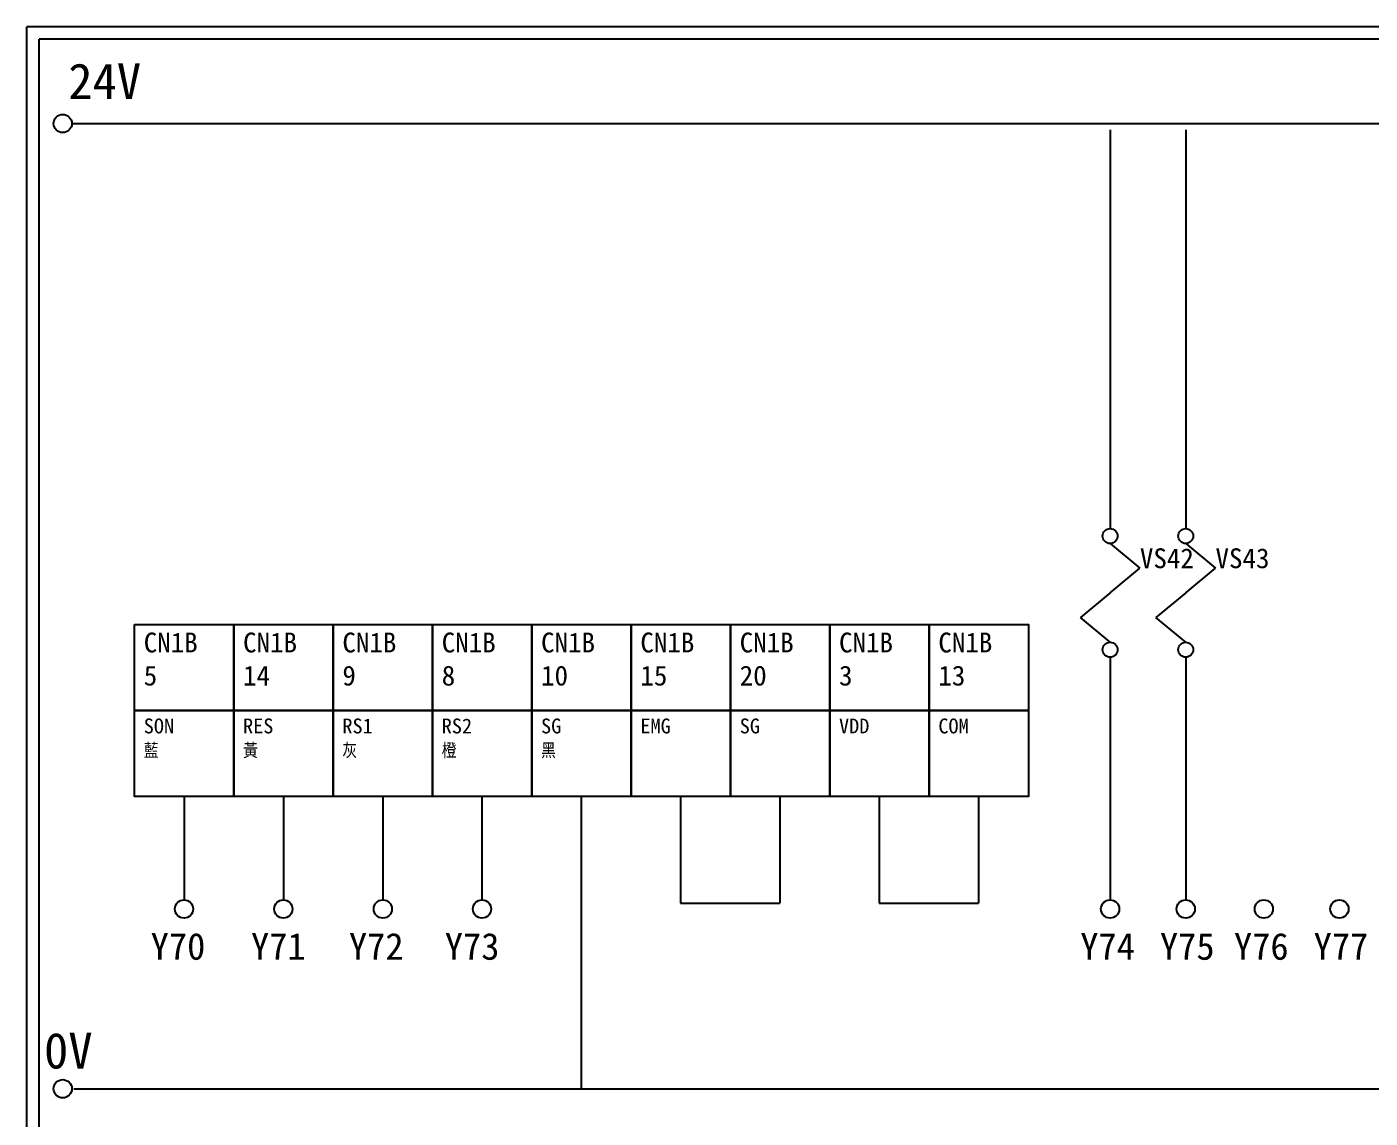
# Model space of a CAD drawing. Extents: x 926 to 1213, y -211 to -7.
# Drawn here: x 925.7 to 1061.1, y -117.2 to -7.2 of the extents above; entities that cross this region are included whole.
import ezdxf

# ---------------------------------------------------------------- set-up
doc = ezdxf.new("R2010")
doc.units = 0
doc.layers.get('0').update_dxf_attribs({"linetype": 'CONTINUOUS'})
doc.layers.add('圖框層', color=7, linetype='CONTINUOUS')
doc.layers.add('標尺寸層', color=3, linetype='CONTINUOUS')
doc.styles.add('STSL', font='KAIU.TTF')

msp = doc.modelspace()

# ---------------------------------------------------------------- linework, layer by layer
for p, q in [((941.58, -84.81), (941.58, -95.22)), ((961.62, -84.81), (961.62, -95.22)), ((971.61, -84.81), (971.61, -95.22)), ((981.62, -84.81), (981.62, -114.26))]:
    msp.add_line(p, q)
for points in [[(936.58, -67.49), (946.59, -67.49), (946.59, -76.15), (936.58, -76.15)], [(946.59, -67.49), (956.6, -67.49), (956.6, -76.15), (946.59, -76.15)], [(956.6, -67.49), (966.61, -67.49), (966.61, -76.15), (956.6, -76.15)], [(966.61, -67.49), (976.62, -67.49), (976.62, -76.15), (966.61, -76.15)], [(976.62, -67.49), (986.63, -67.49), (986.63, -76.15), (976.62, -76.15)], [(986.63, -67.49), (996.64, -67.49), (996.64, -76.15), (986.63, -76.15)], [(996.64, -67.49), (1006.65, -67.49), (1006.65, -76.15), (996.64, -76.15)], [(1006.65, -67.49), (1016.66, -67.49), (1016.66, -76.15), (1006.65, -76.15)], [(1016.66, -67.49), (1026.67, -67.49), (1026.67, -76.15), (1016.66, -76.15)], [(936.58, -76.15), (946.59, -76.15), (946.59, -84.81), (936.58, -84.81)], [(946.59, -76.15), (956.6, -76.15), (956.6, -84.81), (946.59, -84.81)], [(956.6, -76.15), (966.61, -76.15), (966.61, -84.81), (956.6, -84.81)], [(966.61, -76.15), (976.62, -76.15), (976.62, -84.81), (966.61, -84.81)], [(976.62, -76.15), (986.63, -76.15), (986.63, -84.81), (976.62, -84.81)], [(986.63, -76.15), (996.64, -76.15), (996.64, -84.81), (986.63, -84.81)], [(996.64, -76.15), (1006.65, -76.15), (1006.65, -84.81), (996.64, -84.81)], [(1006.65, -76.15), (1016.66, -76.15), (1016.66, -84.81), (1006.65, -84.81)], [(1016.66, -76.15), (1026.67, -76.15), (1026.67, -84.81), (1016.66, -84.81)]]:
    msp.add_lwpolyline(points, close=True)
at = {"layer": '圖框層', "color": 7}
for p, q in [((1212.74, -7.25), (925.74, -7.25)), ((925.74, -211.22), (925.74, -7.25)), ((1211.49, -8.5), (926.99, -8.5)), ((926.99, -209.97), (926.99, -8.5))]:
    msp.add_line(p, q, dxfattribs=at)
at = {"layer": '標尺寸層', "color": 7}
for p, q in [((930.28, -16.99), (1207.88, -16.99)), ((1034.91, -17.61), (1034.91, -57.8)), ((1042.53, -17.61), (1042.53, -57.8)), ((1034.91, -59.31), (1037.91, -61.8)), ((1042.53, -59.31), (1045.53, -61.8)), ((1034.91, -64.29), (1037.91, -61.8)), ((1042.53, -64.29), (1045.53, -61.8)), ((1034.91, -64.29), (1031.91, -66.77)), ((1042.53, -64.29), (1039.53, -66.77)), ((1034.91, -69.26), (1031.91, -66.77)), ((1042.53, -69.26), (1039.53, -66.77)), ((1034.91, -70.77), (1034.91, -95.22)), ((1042.53, -70.77), (1042.53, -95.22)), ((930.49, -114.26), (1208.36, -114.26))]:
    msp.add_line(p, q, dxfattribs=at)
at = {"layer": '標尺寸層'}
for p, q in [((951.59, -84.81), (951.59, -95.22)), ((991.63, -84.81), (991.63, -95.57)), ((1001.64, -84.81), (1001.64, -95.57)), ((1011.65, -84.81), (1011.65, -95.57)), ((1021.66, -84.81), (1021.66, -95.57)), ((991.63, -95.57), (1001.64, -95.57)), ((1011.65, -95.57), (1021.66, -95.57))]:
    msp.add_line(p, q, dxfattribs=at)
at = {"layer": '標尺寸層', "color": 7}
for centre, radius in [((929.36, -16.99), 0.92), ((1034.91, -58.56), 0.751), ((1042.53, -58.56), 0.751), ((1034.91, -70.02), 0.751), ((1042.53, -70.02), 0.751), ((941.58, -96.14), 0.92), ((951.59, -96.14), 0.92), ((961.62, -96.14), 0.92), ((971.61, -96.14), 0.92), ((1034.91, -96.14), 0.92), ((1042.53, -96.14), 0.92), ((1050.4, -96.14), 0.92), ((1058.02, -96.14), 0.92), ((929.36, -114.26), 0.92)]:
    msp.add_circle(centre, radius, dxfattribs=at)

# ---------------------------------------------------------------- texts
at = {"width": 8.2913, "attachment_point": 1}
for s, insert, char_height in [('CN1B\\P5', (937.52, -68.29), 2), ('CN1B\\P14', (947.53, -68.29), 2), ('CN1B\\P9', (957.54, -68.29), 2), ('CN1B\\P8', (967.55, -68.29), 2), ('CN1B\\P10', (977.56, -68.29), 2), ('CN1B\\P15', (987.57, -68.29), 2), ('CN1B\\P20', (997.58, -68.29), 2), ('CN1B\\P3', (1007.59, -68.29), 2), ('CN1B\\P13', (1017.6, -68.29), 2), ('SON\\P{\\Fromanc,chineset|c136;藍}', (937.52, -76.95), 1.5), ('RES\\P{\\Fromanc,chineset|c136;黃}', (947.53, -76.95), 1.5), ('RS1\\P{\\Fromanc,chineset|c136;灰}', (957.54, -76.95), 1.5), ('RS2\\P{\\Fromanc,chineset|c136;橙}', (967.55, -76.95), 1.5), ('SG\\P{\\Fromanc,chineset|c136;黑}', (977.56, -76.95), 1.5), ('EMG', (987.57, -76.95), 1.5), ('SG', (997.58, -76.95), 1.5), ('VDD', (1007.59, -76.95), 1.5), ('COM', (1017.6, -76.95), 1.5)]:
    msp.add_mtext(s, dxfattribs=dict(at, insert=insert, char_height=char_height))
at = {"layer": '圖框層', "color": 4, "style": 'STSL'}
for s, height, p in [('24V', 3.6, (929.91, -14.53)), ('VS42', 2, (1037.91, -61.8)), ('VS43', 2, (1045.53, -61.8)), ('Y70', 2.7, (938.22, -101.26)), ('Y71', 2.7, (948.33, -101.26)), ('Y72', 2.7, (958.2, -101.26)), ('Y73', 2.7, (967.86, -101.26)), ('Y74', 2.7, (1031.9, -101.26)), ('Y75', 2.7, (1039.93, -101.26)), ('Y76', 2.7, (1047.39, -101.26)), ('Y77', 2.7, (1055.42, -101.26)), ('0V', 3.6, (927.47, -112.22))]:
    msp.add_text(s, height=height, dxfattribs=at).set_placement(p)

doc.saveas('drawing.dxf')
